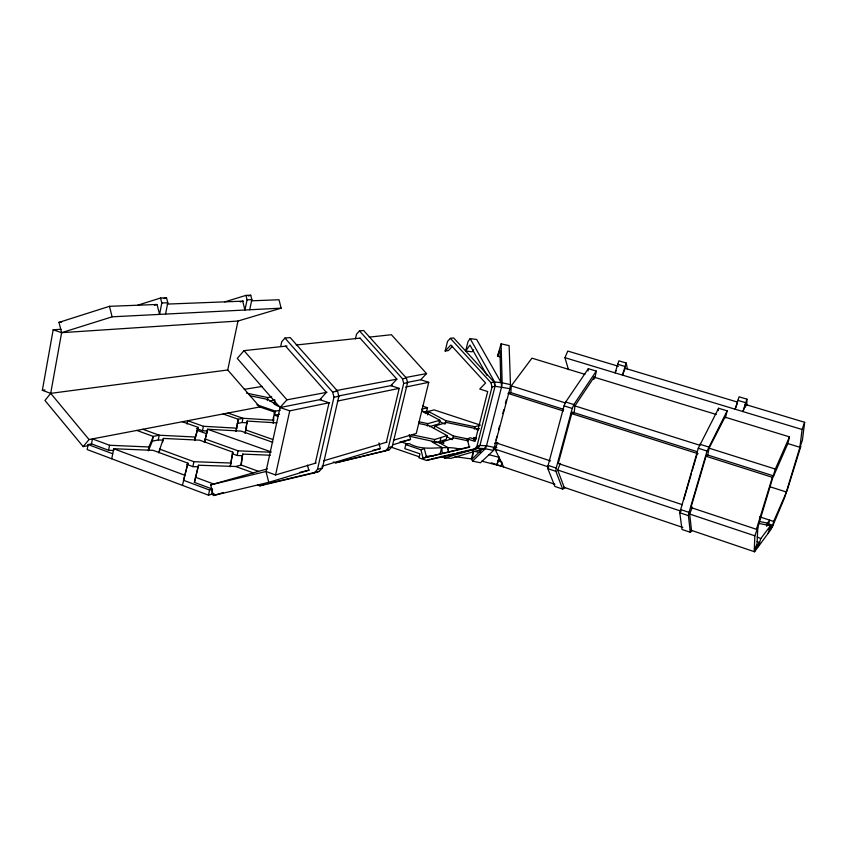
<?xml version="1.0" encoding="UTF-8"?>
<svg xmlns="http://www.w3.org/2000/svg" width="847" height="847" viewBox="0 0 847 847"><rect width="100%" height="100%" fill="white"/><g stroke="black" fill="none" stroke-linecap="round" stroke-linejoin="round"><path stroke-width="1.27" d="M745.54 407.142L745.572 404.517L742.946 411.578L746.906 399.159L739.071 396.809L735.111 409.207L737.313 403.341M746.81 405.491L746.906 399.159M691.152 507.618L756.424 529.29L757.8 527.565L754.846 535.823L754.222 551.577L757.059 543.594L757.8 527.565L775.333 469.047L789.489 436.872L725.106 417.19M273.2 423.331L274.301 411.949L259.796 406.952L89.051 439.54L83.165 446.602L44.965 400.483L50.693 393.357L61.619 332.68L58.972 322.379L109.443 306.318L156.769 304.486M273.158 420.79L273.348 417.2M508.941 393.146L510.857 392.637L511.26 385.872L531.937 358.154L584.959 374.353M565.129 487.756L562.673 489.09L554.912 486.453L547.84 468.635L548.125 465.384L564.06 405.861L565.68 402.007L588.326 368.667L596.277 371.092L594.933 377.995M562.673 489.09L555.886 471.324L556.193 468.073L572.244 408.445L573.853 404.58L596.277 371.092M588.072 370.922L588.326 368.667M593.842 379.392L594.107 377.148L574.901 405.914L574.202 412.711L571.693 413.622L558.258 463.5M787.308 443.415L799.907 447.29L800.839 446.284L787.085 490.657L773.66 521.434L772.199 527.205L784.608 497.655L799.907 447.29L802.088 429.493L804.65 422.293L745.116 404.379M804.65 422.293L802.384 440.302L799.907 447.29M111.751 458.788L113.689 448.73L153.233 450.371L187.928 463.171L183.471 480.26L209.569 490.042L212.597 489.164L194.397 482.356L198.505 465.225L235.752 466.496L241.226 465.035L242.708 454.087L270.362 455.231M245.249 433.304L247.165 421.065L276.874 422.875M240.855 464.918L242.708 454.087M245.196 433.103L247.165 421.065M480.164 452.52L473.388 451.123L471.408 458.894L472.562 461.139L480.503 462.758L493.515 450.445L509.915 388.678L510.466 384.612L509.121 345.629L501.096 343.84L497.507 356.238L499.794 356.746M472.562 461.139L485.267 448.741L486.496 445.787L501.593 386.878L502.155 382.802L501.096 343.84M473.388 451.123L472.245 458.968L482.854 448.55M230.246 466.655L232.809 452.129L199.67 440.175L163.418 438.428L158.675 452.69M236.048 431.451L238.208 419.244L242.973 418.28L273.877 420.218M230.193 466.633L232.809 452.129M236.027 431.261L238.208 419.244L223.11 413.95M259.796 406.952L227.737 369.98L50.693 393.357L42.35 390.329L53.17 329.79L61.058 329.292M692.041 530.646L690.326 532.297L682.015 529.481L679.77 512.742L698.277 448.254L718.616 408.265L727.149 410.848L725.381 417.889M113.837 450.488L108.585 450.276L91.497 443.881L88.109 444.548L87.167 449.545L208.489 495.177L213.995 493.557M91.497 443.881L92.439 438.894L109.549 445.268L148.934 446.972L153.275 436.417L159.225 435.22L195.361 437.031L198.103 427.354L182.349 421.732M108.585 450.276L109.549 445.268M690.326 532.297L688.399 515.632L689.034 512.371L707.065 451.038L727.149 410.848M137.87 305.164L160.528 298.017L161.798 302.982L159.564 314.385L157.034 304.475L154.546 305.259M165.546 314.089L167.78 302.76L166.52 297.826L160.528 298.017M148.214 450.646L148.934 446.972M148.447 450.678L152.333 441.181L153.275 436.417L136.822 430.424M718.171 410.53L718.616 408.265M152.333 441.181L158.273 439.942L159.225 435.22L142.857 429.27M162.698 441.986L163.418 438.428M187.06 424.04L187.738 420.705L203.407 426.285L236.747 428.169M182.423 485.373L187.928 463.171M194.641 440.504L195.361 437.031M198.103 427.354L194.746 440.429M186.721 464.357L192.872 466.633L193.889 461.7L231.019 463.034M196.462 428.603L202.486 430.752L203.407 426.285M198.505 465.225L194.397 482.356M270.998 451.864L207.621 429.26L204.434 442.441L207.621 429.26L241.056 431.091L272.755 442.303M227.737 369.98L237.975 321.034L281.14 308.16L279.012 299.753L251.411 300.823M224.794 301.871L245.958 295.381L247.08 299.817L244.942 310.013L242.687 301.161L240.199 301.913M208.489 495.177L209.569 490.042M249.717 309.769L251.855 299.647L250.733 295.232L245.958 295.381M211.517 494.288L212.332 490.445M237.308 423.511L242.062 422.526L242.973 418.28L227.949 413.029M232.226 453.717L237.107 455.485L238.102 450.826L270.934 452.245M267.292 400.515L267.927 397.582L271.696 396.904M280.696 346.444L281.723 341.743L284.941 338.059L290.193 337.551L337.561 391.113L338.864 396.269L322.453 467.904L319.213 471.377L314.216 472.922L259.881 485.829L257.689 485.013M274.915 399.964L274.057 403.871L277.308 405.893M280.346 410.202L275.487 411.176L274.597 415.221L279.457 414.215M327.016 392.288L286.953 399.826L280.039 407.523L266 471.483L268.764 482.345L213.37 495.527L210.659 484.886L267.345 468.878M210.659 484.886L266 471.483L275.561 474.955L289.748 410.848L329.642 402.653M315.275 463.245L329.038 402.78L319.795 399.678L326.413 392.405L285.608 346.148M314.216 472.922L317.477 469.429L333.951 397.243L332.638 392.045L284.941 338.059M355.454 338.853L356.523 334.205L359.488 330.912L363.638 330.51L406.422 378.08L407.576 382.664L392.225 446.602L389.249 449.715L385.29 450.943L335.645 462.822L333.358 462.007M386.317 442.314L399.202 388.381L390.816 385.65L396.872 379.16L360.039 338.112M385.29 450.943L388.286 447.798L403.701 383.437L402.537 378.81L359.488 330.912M460.789 449.408C443.606 444.252 425.385 452.88 409.249 443.542L405.787 444.611L404.802 448.645L419.964 453.823L418.969 457.867L426.581 460.482L473.992 449.439L477.094 448.317L479.953 445.427L495.05 386.253L494.627 381.997L470.159 338.62L467.999 341.606L465.649 351.05L472.128 351.801L473.568 349.832M406.528 382.548L420.726 379.752L428.73 382.325L416.269 433.484L393.453 440.207M423.151 412.14L426.666 411.229L427.523 407.725L422.537 406.094M427.439 414.935L428.307 411.398L434.098 409.884L480.334 425.078L474.976 426.772L445.797 420.663L428.307 411.398M452.489 346.264L448.444 350.552L445.151 351.05L447.534 341.373L450.382 338.334L453.643 337.921L493.981 382.008L495.05 386.253L509.915 388.678M427.29 426.105L427.894 423.638L439.868 420.26L438.979 423.871L429.387 426.644M434.257 428.434L434.86 425.956L446.708 422.515L476.056 428.646L478.386 429.863M434.267 441.446L434.744 439.508L447.131 435.58L446.189 439.371L436.3 442.568M440.059 441.351L441.012 437.518M444.897 424.273L445.797 420.663M439.995 454.246L441.711 447.354L432.055 441.954L444.04 443.066L442.07 441.975L454.31 437.984L468.402 440.895M789.489 436.872L787.795 443.669L773.65 475.908L772.369 477.306L756.424 529.29M447.618 449.926L448.179 447.682L438.513 442.303M452.372 439.72L453.314 435.951L434.86 425.956M474.373 429.154L474.976 426.772M473.992 449.439L476.861 446.538L492.022 386.984L490.953 382.706L450.382 338.334M495.961 440.08L496.935 436.29M498.555 429.99L499.529 426.2M502.779 413.59L503.753 409.8M505.384 403.49L506.358 399.71M499.307 457.084L496.85 465.014L499.052 458.058M501.784 463.193L501.032 466.094L481.816 461.149M627.405 369.228L626.219 363.035L618.861 360.833L615.091 372.871L616.013 370.615M626.219 363.035L622.439 375.094L625.202 368.318M683.751 499.677L691.427 473.452M692.158 470.953L697.272 453.473M690.94 507.544L706.027 456.247L707.732 455.019L709.077 448.179L724.968 417.148M690.326 529.989L754.55 551.768L755.799 547.681L759.526 542.662L757.154 541.487M758.287 546.675L760.765 538.65L770.421 525.754L759.071 523.457M766.535 525.976L767.424 523.118L769.711 520.143L768.547 523.912L767.011 525.923M768.06 533.419L770.421 525.754M768.547 523.912L772.496 525.204L771.331 528.973L754.55 551.768M158.876 452.711L159.776 450.329M692.285 507.141L689.68 514.076L691.512 530.381M497.507 356.238L499.952 350.065L500.789 382.219M560.375 463.383L557.633 469.99L564.187 487.364M568.453 369.61L564.96 357.688L567.776 351.05L618.448 366.285M503.658 466.909L494.966 449.079L497.771 442.61M465.649 351.05L469.958 345.1L487.057 375.539M769.235 529.587L772.496 525.204M441.7 456.342L444.633 458.005L477.74 448.264L479.953 445.427L486.496 445.787L494.754 447.491M444.633 458.005L451.112 458.301L484.283 448.603L486.496 445.787M287.038 346L243.989 350.647L237.276 358.419L280.039 407.523L289.748 410.848M445.151 351.05L450.848 345.004L485.575 383.024L479.762 389.027L487.713 391.558L475.029 441.456L467.184 438.831L469.302 447.269L423.045 458.089L420.948 449.789L405.787 444.611M420.726 379.752L426.539 373.58L391.409 334.724L369.239 337.127M500.513 460.059L498.301 460.959L502.038 462.218M494.627 443.362L497.009 442.483M476.861 446.538L479.953 445.427M426.581 460.482L429.937 459.307M423.045 458.089L469.873 446.761M467.184 438.831L470.329 437.783L475.898 439.635M420.948 449.789L424.336 448.677L426.412 456.925M476.215 429.662L479.434 428.624M164.011 298.62L166.52 297.826M53.17 329.79L61.619 332.68L112.132 316.82L281.14 308.16M248.256 295.995L250.733 295.232M317.477 469.429L322.453 467.904M388.286 447.798L392.225 446.602M259.881 485.829L265.206 484.209M335.645 462.822L389.249 449.715M268.764 482.345L309.271 470.096M321.924 466.263L380.155 448.645M392.807 444.813L410.53 439.455L409.292 434.522M213.37 495.527L223.502 492.509M275.561 474.955L316.122 463.002M323.723 460.757L387.111 442.081M425.152 413.569L428.751 412.627M421.668 409.207L427.523 407.725M492.022 386.984L495.05 386.253M400.493 441.88L410.53 439.455M372.691 450.435L380.335 448.592L378.905 442.896M299.923 472.351L308.753 470.244L307.461 465.13M267.768 483.595L319.213 471.377M490.953 382.706L493.981 382.008M431.218 459.01L454.151 453.664M456.702 453.071L477.094 448.317M337.36 401.076L399.138 388.392M405.565 387.079L428.73 382.325M280.039 407.523L321.341 399.371M338.122 396.057L392.33 385.353M83.165 446.602L88.321 445.586M333.951 397.243L338.864 396.269M403.701 383.437L407.576 382.664M332.638 392.045L337.561 391.113M402.537 378.81L406.422 378.08M336.068 390.594L396.809 379.17M405.861 377.466L426.539 373.58M269.6 401.023L274.629 400.091M244.285 389.345L262.379 386.412M42.35 390.329L44.976 390.001M296.175 345.015L360.102 338.112M426.083 456.395L433.537 455.76M61.619 332.68L237.975 321.034M58.972 322.379L61.619 322.241M167.282 304.084L243.523 301.13M161.798 302.982L167.78 302.76M247.08 299.817L251.855 299.647M192.872 466.633L197.986 466.803M237.107 455.485L242.358 455.697M158.273 439.942L163.439 440.186M477.74 448.264L484.283 448.603M202.486 430.752L207.61 431.028M242.062 422.526L247.218 422.833M474.098 439.953L473.865 437.539L476.48 437.698M494.627 381.997L501.17 382.643L501.593 386.878M470.159 338.62L476.639 339.435L501.17 382.643M455.04 456.713L471.408 458.894M759.897 521.593L767.424 523.118M250.066 395.771L267.79 399.435L280.749 407.46M485.267 448.741L493.515 450.445M411.833 434.797L434.744 439.508M410.033 436.353L436.703 442.208M419.043 421.795L427.894 423.638M418.556 423.447L428.73 425.565L447.131 435.58M246.551 393.156L267.927 397.582M453.314 435.951L468.592 439.117M502.155 382.802L510.466 384.612M488.814 454.68L498.851 457.264M617.474 364.21L624.832 366.423M737.748 400.335L745.593 402.685M624.779 368.191L737.515 402.103M564.96 357.688L802.088 429.493M593.8 377.063L716.266 414.49M565.68 402.007L573.853 404.58M699.813 444.22L708.6 446.983M511.26 385.872L565.33 402.897M574.139 405.671L699.887 445.278M708.685 448.052L775.333 469.047M564.06 405.861L572.244 408.445M698.277 448.254L707.065 451.038M510.857 392.637L563.668 409.376M572.466 412.161L696.943 451.61M707.012 454.797L773.65 475.908M507.978 393.4L563.382 410.975M570.931 413.378L698.087 453.727M705.646 456.131L772.369 477.306M769.785 486.707L786.08 491.916M759.685 516.85L773.66 521.434M426.666 411.229L428.857 411.949M495.304 442.6L550.55 460.937M558.078 463.436L682.364 504.696M548.125 465.384L556.193 468.073M680.374 509.481L689.034 512.371M494.966 449.079L548.697 467.015M557.442 469.926L681.136 511.217M688.632 513.716L754.846 535.823M547.84 468.635L555.886 471.324M679.77 512.742L688.399 515.632M491.324 462.811L554.891 484.293M563.784 487.226L682.809 527.448M400.091 441.541L407.523 444.072M391.081 447.131L419.434 456.861M256.895 404.781L275.487 411.176M274.544 415.199L278.24 416.48M245.958 430.022L272.628 439.434M197.192 430.35L206.679 433.749M205.154 438.979L238.102 450.826M241.226 465.035L258.579 471.345M235.752 466.496L253.221 472.859M159.405 449.016L193.889 461.7M195.456 477.253L213.677 484.029M113.689 448.73L184.519 475.146M88.109 444.548L112.725 453.77M757.207 536.892L760.765 538.65M494.542 446.517L496.871 447.756M473.865 437.539L475.95 438.651M422.431 410.954L439.868 420.26M493.187 448.677L496.681 450.54M439.074 421.16L443.733 423.648M446.613 436.576L451.218 439.095M243.989 350.647L286.953 399.826M50.693 393.357L89.051 439.54M479.508 449.492L480.694 451.663M109.443 306.318L112.132 316.82M448.179 447.682L448.603 452.351M441.711 447.354L442.24 453.219"/></g></svg>
